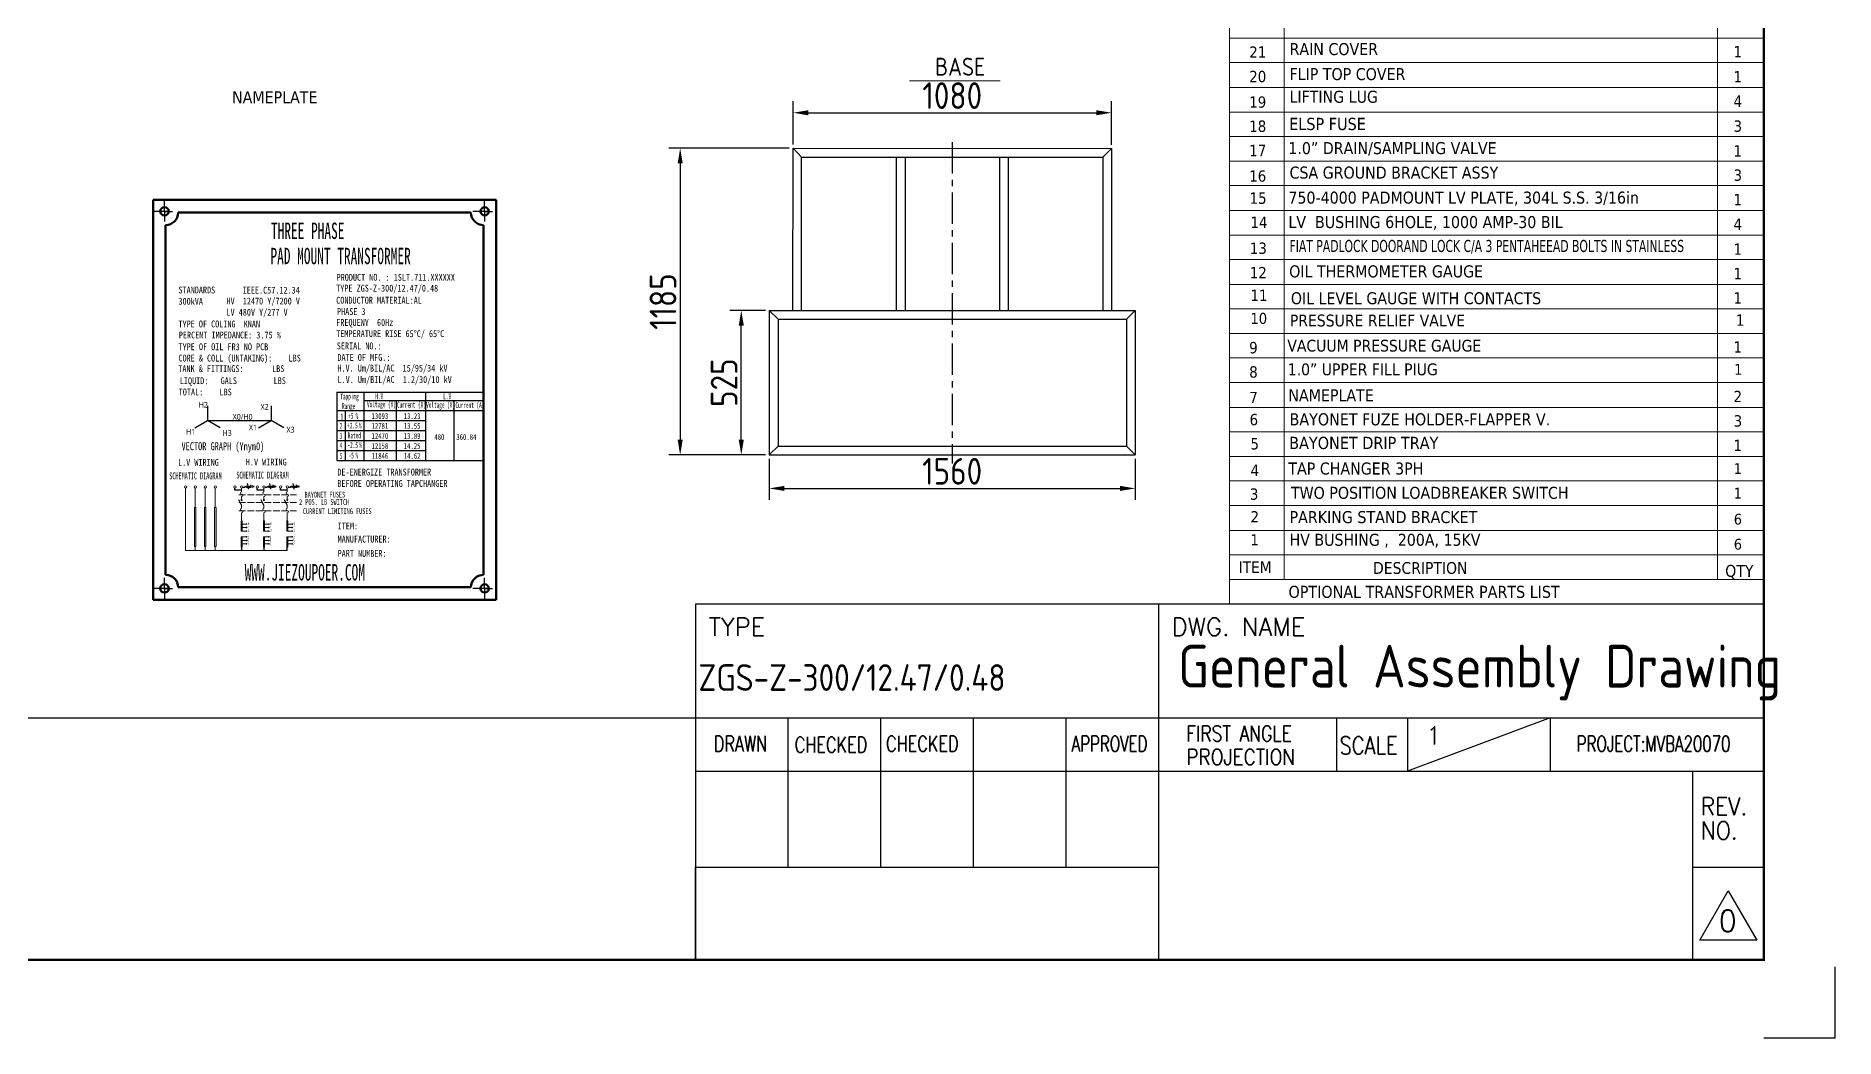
# Model space of a CAD drawing. Header units: millimetres. Extents: x 116956 to 138384, y -169944 to -162492.
# Drawn here: x 120085 to 124805, y -169944 to -167313 of the extents above; entities that cross this region are included whole.
import ezdxf
from ezdxf.enums import TextEntityAlignment as Align

# ---------------------------------------------------------------- set-up
doc = ezdxf.new("R2010")
doc.units = ezdxf.units.MM
doc.header["$LTSCALE"] = 13
for name, pattern in [('2 虚线', [5.75, 4.5, -1.25]), ('ACAD_ISO04W100', [30, 24, -3, 0, -3]), ('CENTER', [50.8, 31.75, -6.35, 6.35, -6.35]), ('CENTERX2', [101.6, 63.5, -12.7, 12.7, -12.7]), ('HIDDEN', [9.525, 6.35, -3.175])]:
    doc.linetypes.add(name, pattern=pattern)
doc.layers.get('0').update_dxf_attribs({"color": 1, "linetype": 'CENTER'})
for name, color, linetype in [('1', 4, 'Continuous'), ('2', 3, 'Continuous'), ('4', 2, 'HIDDEN'), ('HYJ1', 6, 'ACAD_ISO04W100'), ('HYJ3', 4, 'Continuous'), ('粗实线', 4, 'Continuous')]:
    doc.layers.add(name, color=color, linetype=linetype)
for name, color, linetype, lineweight in [('2-0.13', 3, 'Continuous', 13), ('标注、文本', 3, 'Continuous', 25), ('铁心', 3, 'Continuous', 0)]:
    doc.layers.add(name, color=color, linetype=linetype, lineweight=lineweight)
doc.layers.add('paper', color=254, linetype='Continuous', plot=False)
doc.styles.add('11', font='')
doc.styles.add('ROMANS', font='romans.shx', dxfattribs={"bigfont": 'whgtxt.shx'})
doc.styles.get("Standard").update_dxf_attribs({"font": 'gbenor.shx', "bigfont": 'gbcbig.shx'})
doc.styles.add('Tahoma$001', font='tahoma.ttf', dxfattribs={"height": 2.159784})
doc.styles.add('Tahoma_txtstyle_28.05_0_0', font='tahoma.ttf')
doc.styles.add('Tahoma_txtstyle_28.49_0_0', font='tahoma.ttf')
doc.styles.add('Tahoma_txtstyle_28.73_0_0', font='tahoma.ttf')
doc.styles.add('Tahoma_txtstyle_28.76_0_0', font='tahoma.ttf')
doc.styles.add('Tahoma_txtstyle_28.82_0_0', font='tahoma.ttf')
doc.styles.add('Tahoma_txtstyle_28.87_0_0', font='tahoma.ttf')
doc.styles.add('Tahoma_txtstyle_28.88_0_0', font='tahoma.ttf')
doc.styles.add('Tahoma_txtstyle_30.00_0_0', font='tahoma.ttf')
doc.styles.add('Tahoma_txtstyle_30.40_0_0', font='tahoma.ttf')
doc.styles.add('Tahoma_txtstyle_30.54_0_0', font='tahoma.ttf')
doc.styles.add('宋体', font='', dxfattribs={"width": 0.6})
doc.styles.get('11').set_extended_font_data('FangSong_GB2312')
doc.styles.get('宋体').set_extended_font_data('Microsoft YaHei')
doc.dimstyles.new('1-15', dxfattribs={"dimscale": 20, "dimtxt": 3.5, "dimasz": 2, "dimexe": 1.5, "dimexo": 0.5, "dimgap": 0.5, "dimtad": 1, "dimtoh": 1, "dimdec": 1, "dimdsep": 46, "dimtxsty": 'Standard', "dimcen": 2.5, "dimclrd": 3, "dimclre": 3, "dimclrt": 3, "dimadec": 0, "dimazin": 2, "dimtfac": 1, "dimtdec": 1, "dimtmove": 0, "dimatfit": 2, "dimfxl": 1, "dimarcsym": 0})

# ---------------------------------------------------------------- blocks, each defined once
blk = doc.blocks.new('*D1148')
at = {"layer": 'Defpoints', "color": 0, "transparency": 16777216}
for p in [(122906.5, -167514.2), (122070.9, -167607.2), (122906.5, -167608.3)]:
    blk.add_point(p, dxfattribs=at)
at = {"layer": '标注、文本', "color": 3, "lineweight": -2, "transparency": 16777216}
for p, q in [((122070.9, -167597.2), (122070.9, -167484.2)), ((122906.5, -167598.3), (122906.5, -167484.2)), ((122110.9, -167514.2), (122866.5, -167514.2))]:
    blk.add_line(p, q, dxfattribs=at)
at = {"layer": '标注、文本', "color": 3, "transparency": 16777216}
for points in [[(122110.9, -167507.6), (122110.9, -167520.9), (122070.9, -167514.2)], [(122866.5, -167507.6), (122866.5, -167520.9), (122906.5, -167514.2)]]:
    blk.add_solid(points, dxfattribs=at)
at = {"layer": '标注、文本', "color": 3, "transparency": 16777216, "insert": (122488.7, -167469.2), "char_height": 70, "attachment_point": 5}
blk.add_mtext('1080', dxfattribs=at)
blk = doc.blocks.new('*D1149')
at = {"layer": 'Defpoints', "color": 0, "transparency": 16777216}
for p in [(122070.9, -167607.2), (121774.7, -168412.6), (122008.4, -168412.6)]:
    blk.add_point(p, dxfattribs=at)
at = {"layer": '标注、文本', "color": 3, "lineweight": -2, "transparency": 16777216}
for p, q in [((122060.9, -167607.2), (121744.7, -167607.2)), ((121774.7, -167647.2), (121774.7, -168372.6)), ((121998.4, -168412.6), (121744.7, -168412.6))]:
    blk.add_line(p, q, dxfattribs=at)
at = {"layer": '标注、文本', "color": 3, "transparency": 16777216}
for points in [[(121768.1, -167647.2), (121781.4, -167647.2), (121774.7, -167607.2)], [(121768.1, -168372.6), (121781.4, -168372.6), (121774.7, -168412.6)]]:
    blk.add_solid(points, dxfattribs=at)
at = {"layer": '标注、文本', "color": 3, "transparency": 16777216, "insert": (121729.7, -168009.9), "char_height": 70, "attachment_point": 5, "rotation": 90}
blk.add_mtext('1185', dxfattribs=at)
blk = doc.blocks.new('*D1150')
at = {"layer": 'Defpoints', "color": 0, "transparency": 16777216}
for p in [(121935, -168033.4), (122008.4, -168033.4), (122008.4, -168412.6)]:
    blk.add_point(p, dxfattribs=at)
at = {"layer": '标注、文本', "color": 3, "lineweight": -2, "transparency": 16777216}
for p, q in [((121998.4, -168033.4), (121905, -168033.4)), ((121935, -168372.6), (121935, -168073.4)), ((121998.4, -168412.6), (121905, -168412.6))]:
    blk.add_line(p, q, dxfattribs=at)
at = {"layer": '标注、文本', "color": 3, "transparency": 16777216}
for points in [[(121928.4, -168073.4), (121941.7, -168073.4), (121935, -168033.4)], [(121928.4, -168372.6), (121941.7, -168372.6), (121935, -168412.6)]]:
    blk.add_solid(points, dxfattribs=at)
at = {"layer": '标注、文本', "color": 3, "transparency": 16777216, "insert": (121890, -168223), "char_height": 70, "attachment_point": 5, "rotation": 90}
blk.add_mtext('525 ', dxfattribs=at)
blk = doc.blocks.new('*D1151')
at = {"layer": 'Defpoints', "color": 0, "transparency": 16777216}
for p in [(122008.4, -168412.6), (122968.4, -168412.6), (122968.4, -168500.6)]:
    blk.add_point(p, dxfattribs=at)
at = {"layer": '标注、文本', "color": 3, "lineweight": -2, "transparency": 16777216}
for p, q in [((122008.4, -168422.6), (122008.4, -168530.6)), ((122968.4, -168422.6), (122968.4, -168530.6)), ((122048.4, -168500.6), (122928.4, -168500.6))]:
    blk.add_line(p, q, dxfattribs=at)
at = {"layer": '标注、文本', "color": 3, "transparency": 16777216}
for points in [[(122048.4, -168493.9), (122048.4, -168507.3), (122008.4, -168500.6)], [(122928.4, -168493.9), (122928.4, -168507.3), (122968.4, -168500.6)]]:
    blk.add_solid(points, dxfattribs=at)
at = {"layer": '标注、文本', "color": 3, "transparency": 16777216, "insert": (122488.4, -168455.6), "char_height": 70, "attachment_point": 5}
blk.add_mtext('1560', dxfattribs=at)

msp = doc.modelspace()

# ---------------------------------------------------------------- hatches: boundary and pattern name
at = {"layer": '铁心'}
h = msp.add_hatch(color=256, dxfattribs=at)
h.dxf.hatch_style = 1
h.paths.add_polyline_path([(120500.695, -168550.818), (120504.437, -168550.818), (120504.437, -168652.73), (120500.695, -168652.73)])
h = msp.add_hatch(color=256, dxfattribs=at)
h.dxf.hatch_style = 1
h.paths.add_polyline_path([(120526.867, -168550.818), (120530.609, -168550.818), (120530.609, -168652.73), (120526.867, -168652.73)])
h = msp.add_hatch(color=256, dxfattribs=at)
h.dxf.hatch_style = 1
h.paths.add_polyline_path([(120553.215, -168550.818), (120556.957, -168550.818), (120556.957, -168652.73), (120553.215, -168652.73)])
h = msp.add_hatch(color=256, dxfattribs=at)
h.dxf.hatch_style = 1
h.paths.add_polyline_path([(120625.526, -168585.962), (120622.677, -168585.962), (120625.526, -168612.742)])
h.paths.add_polyline_path([(120622.677, -168585.962), (120625.526, -168612.742), (120622.677, -168612.742)])
h = msp.add_hatch(color=256, dxfattribs=at)
h.dxf.hatch_style = 1
h.paths.add_polyline_path([(120624.814, -168585.962), (120623.39, -168585.962), (120624.814, -168612.742)])
h.paths.add_polyline_path([(120623.39, -168585.962), (120624.814, -168612.742), (120623.39, -168612.742)])
h = msp.add_hatch(color=256, dxfattribs=at)
h.dxf.hatch_style = 1
h.paths.add_polyline_path([(120684.072, -168585.962), (120681.223, -168585.962), (120684.072, -168612.742)])
h.paths.add_polyline_path([(120681.223, -168585.962), (120684.072, -168612.742), (120681.223, -168612.742)])
h = msp.add_hatch(color=256, dxfattribs=at)
h.dxf.hatch_style = 1
h.paths.add_polyline_path([(120683.36, -168585.962), (120681.935, -168585.962), (120683.36, -168612.742)])
h.paths.add_polyline_path([(120681.935, -168585.962), (120683.36, -168612.742), (120681.935, -168612.742)])
h = msp.add_hatch(color=256, dxfattribs=at)
h.dxf.hatch_style = 1
h.paths.add_polyline_path([(120745.278, -168585.962), (120742.429, -168585.962), (120745.278, -168612.742)])
h.paths.add_polyline_path([(120742.429, -168585.962), (120745.278, -168612.742), (120742.429, -168612.742)])
h = msp.add_hatch(color=256, dxfattribs=at)
h.dxf.hatch_style = 1
h.paths.add_polyline_path([(120744.566, -168585.962), (120743.141, -168585.962), (120744.566, -168612.742)])
h.paths.add_polyline_path([(120743.141, -168585.962), (120744.566, -168612.742), (120743.141, -168612.742)])
h = msp.add_hatch(color=256, dxfattribs=at)
h.dxf.hatch_style = 1
h.paths.add_polyline_path([(120625.526, -168627.699), (120622.677, -168627.699), (120625.526, -168654.48)])
h.paths.add_polyline_path([(120622.677, -168627.699), (120625.526, -168654.48), (120622.677, -168654.48)])
h = msp.add_hatch(color=256, dxfattribs=at)
h.dxf.hatch_style = 1
h.paths.add_polyline_path([(120624.814, -168627.699), (120623.39, -168627.699), (120624.814, -168654.48)])
h.paths.add_polyline_path([(120623.39, -168627.699), (120624.814, -168654.48), (120623.39, -168654.48)])
h = msp.add_hatch(color=256, dxfattribs=at)
h.dxf.hatch_style = 1
h.paths.add_polyline_path([(120684.072, -168627.699), (120681.223, -168627.699), (120684.072, -168654.48)])
h.paths.add_polyline_path([(120681.223, -168627.699), (120684.072, -168654.48), (120681.223, -168654.48)])
h = msp.add_hatch(color=256, dxfattribs=at)
h.dxf.hatch_style = 1
h.paths.add_polyline_path([(120683.36, -168627.699), (120681.935, -168627.699), (120683.36, -168654.48)])
h.paths.add_polyline_path([(120681.935, -168627.699), (120683.36, -168654.48), (120681.935, -168654.48)])
h = msp.add_hatch(color=256, dxfattribs=at)
h.dxf.hatch_style = 1
h.paths.add_polyline_path([(120745.278, -168627.699), (120742.429, -168627.699), (120745.278, -168654.48)])
h.paths.add_polyline_path([(120742.429, -168627.699), (120745.278, -168654.48), (120742.429, -168654.48)])
h = msp.add_hatch(color=256, dxfattribs=at)
h.dxf.hatch_style = 1
h.paths.add_polyline_path([(120744.566, -168627.699), (120743.141, -168627.699), (120744.566, -168654.48)])
h.paths.add_polyline_path([(120743.141, -168627.699), (120744.566, -168654.48), (120743.141, -168654.48)])

# ---------------------------------------------------------------- linework, layer by layer
at = {"layer": '1', "color": 1, "linetype": 'CENTERX2', "lineweight": -3, "ltscale": 0.1}
msp.add_line((122488.39, -167591.518), (122488.39, -168435.218), dxfattribs=at)
at = {"layer": '1', "const_width": 6.541}
msp.add_lwpolyline([(117441.702, -169738.188), (124617.702, -169738.188), (124617.702, -164580.438), (117441.702, -164580.438), (117441.702, -169738.188)], dxfattribs=at)
at = {"layer": '2'}
for p, q in [((121814.577, -168803.813), (124617.702, -168803.813)), ((121814.577, -168803.813), (121814.577, -169738.188)), ((123029.264, -168803.813), (123029.264, -169738.188)), ((117441.702, -169102.813), (124617.702, -169102.813)), ((122057.514, -169102.813), (122057.514, -169494.647)), ((122300.452, -169102.813), (122300.452, -169494.647)), ((122543.389, -169102.813), (122543.389, -169494.647)), ((122786.327, -169102.813), (122786.327, -169494.647)), ((123496.452, -169102.813), (123496.452, -169242.969)), ((124057.077, -169102.813), (123683.327, -169242.969)), ((123683.327, -169102.813), (123683.327, -169242.969)), ((124057.077, -169102.813), (124057.077, -169242.969)), ((121814.577, -169242.969), (123029.264, -169242.969)), ((123029.264, -169242.969), (124617.702, -169242.969)), ((124430.827, -169242.969), (124430.827, -169738.188)), ((121814.577, -169494.647), (123029.264, -169494.647)), ((121814.577, -169737.585), (121814.577, -169494.647)), ((124430.827, -169494.647), (124617.702, -169494.647)), ((124449.514, -169686.773), (124524.264, -169557.303)), ((124524.264, -169557.303), (124599.014, -169686.773)), ((124599.014, -169686.773), (124449.514, -169686.773))]:
    msp.add_line(p, q, dxfattribs=at)
for points in [[(120534.493, -168284.051, 0, 2.312, 0), (120534.493, -168288.674, 2.312, 2.312, 0)], [(120701.929, -168284.051, 0, 2.312, 0), (120701.929, -168288.674, 2.312, 2.312, 0)], [(120501.128, -168341.841, 0, 2.312, 0), (120505.132, -168339.529, 2.312, 2.312, 0)], [(120567.857, -168341.841, 0, 2.312, 0), (120563.854, -168339.529, 2.312, 2.312, 0)], [(120668.564, -168341.841, 0, 2.312, 0), (120672.568, -168339.529, 2.312, 2.312, 0)], [(120735.294, -168341.841, 0, 2.312, 0), (120731.29, -168339.529, 2.312, 2.312, 0)]]:
    msp.add_lwpolyline(points, format="xyseb", dxfattribs=at)
for points in [[(120534.493, -168284.051), (120534.493, -168322.578)], [(120701.929, -168284.051), (120701.929, -168322.578)], [(120501.128, -168341.841), (120534.493, -168322.578)], [(120567.857, -168341.841), (120534.493, -168322.578)], [(120668.564, -168341.841), (120701.929, -168322.578)], [(120735.294, -168341.841), (120701.929, -168322.578)]]:
    msp.add_lwpolyline(points, dxfattribs=at)
at = {"layer": '2-0.13'}
for p, q in [((121116.656, -168269.3), (121192.374, -168269.3)), ((120477, -168499.847), (120477, -168663.739))]:
    msp.add_line(p, q, dxfattribs=at)
for centre, radius in [((120477, -168496.854), 2.993), ((120502.566, -168496.854), 2.993), ((120528.738, -168496.854), 2.993), ((120555.086, -168496.854), 2.993), ((120606.71, -168496.854), 2.993), ((120624.102, -168496.854), 2.993), ((120665.256, -168496.854), 2.993), ((120682.647, -168496.854), 2.993), ((120726.462, -168496.854), 2.993), ((120743.853, -168496.854), 2.993), ((120624.102, -168531.209), 1.496), ((120682.647, -168531.209), 1.496), ((120743.853, -168531.209), 1.496)]:
    msp.add_circle(centre, radius, dxfattribs=at)
for centre, start, end in [((120624.102, -168512.957), 90, 270), ((120624.102, -168518.942), 270, 90), ((120682.647, -168512.957), 90, 270), ((120682.647, -168518.942), 270, 90), ((120743.853, -168512.957), 90, 270), ((120743.853, -168518.942), 270, 90), ((120624.102, -168555.783), 90, 270), ((120624.102, -168561.769), 270, 90), ((120682.647, -168555.783), 90, 270), ((120682.647, -168561.769), 270, 90), ((120743.853, -168555.783), 90, 270), ((120743.853, -168561.769), 270, 90)]:
    msp.add_arc(centre, 2.993, start, end, dxfattribs=at)
at = {"layer": 'HYJ1', "color": 1, "linetype": 'CENTERX2'}
for p, q in [((120421.781, -167773.115), (120421.781, -167745.271)), ((121261.781, -167773.115), (121261.781, -167745.271)), ((120421.781, -167773.115), (120390.327, -167773.115)), ((120432.757, -167773.115), (120421.781, -167773.115)), ((120421.781, -167773.115), (120442.747, -167773.115)), ((120421.781, -167773.115), (120421.781, -167799.51)), ((120421.781, -167773.115), (120421.781, -167784.091)), ((121261.781, -167773.115), (121230.327, -167773.115)), ((121272.757, -167773.115), (121261.781, -167773.115)), ((121261.781, -167773.115), (121282.747, -167773.115)), ((121261.781, -167773.115), (121261.781, -167799.51)), ((121261.781, -167773.115), (121261.781, -167784.091)), ((120421.781, -168763.115), (120421.781, -168735.271)), ((121261.781, -168763.115), (121261.781, -168735.271)), ((120421.781, -168763.115), (120390.327, -168763.115)), ((120432.757, -168763.115), (120421.781, -168763.115)), ((120421.781, -168763.115), (120442.747, -168763.115)), ((120421.781, -168763.115), (120421.781, -168789.51)), ((120421.781, -168763.115), (120421.781, -168774.091)), ((121261.781, -168763.115), (121230.327, -168763.115)), ((121272.757, -168763.115), (121261.781, -168763.115)), ((121261.781, -168763.115), (121282.747, -168763.115)), ((121261.781, -168763.115), (121261.781, -168789.51)), ((121261.781, -168763.115), (121261.781, -168774.091))]:
    msp.add_line(p, q, dxfattribs=at)
at = {"layer": 'HYJ3', "linetype": 'ByBlock', "lineweight": 50}
for p, q in [((121291.779, -167743.129), (120391.795, -167743.129)), ((120391.795, -167743.129), (120391.795, -168793.146)), ((121291.779, -168793.146), (121291.779, -167743.129)), ((121225.927, -167776.055), (120457.647, -167776.055)), ((120424.721, -167808.981), (120424.721, -168727.293)), ((121258.853, -168727.293), (121258.853, -167808.981)), ((120457.647, -168760.219), (121225.927, -168760.219)), ((121291.779, -168793.146), (120391.795, -168793.146))]:
    msp.add_line(p, q, dxfattribs=at)
for centre in [(120421.781, -167773.115), (121261.781, -167773.115), (120421.781, -168763.115), (121261.781, -168763.115)]:
    msp.add_circle(centre, 10.975, dxfattribs=at)
for centre, start, end in [((120424.721, -167776.055), 270, 0), ((121258.853, -167776.055), 180, 270), ((120424.721, -168760.219), 0, 90), ((121258.853, -168760.219), 90, 180)]:
    msp.add_arc(centre, 32.926, start, end, dxfattribs=at)
at = {"layer": 'paper'}
for q in [(124804.577, -169756.876), (124617.702, -169943.751)]:
    msp.add_line((124804.577, -169943.751), q, dxfattribs=at)
at = {"layer": '标注、文本', "color": 4, "lineweight": 30}
for p, q in [((122070.31, -168033.42), (122070.899, -167607.157)), ((122070.899, -167607.157), (122906.464, -167608.313)), ((122070.899, -167607.157), (122093.345, -167631.186)), ((122093.345, -168032.968), (122093.345, -167631.186)), ((122093.345, -167631.186), (122883.424, -167631.186)), ((122341.611, -167631.186), (122341.611, -168033.089)), ((122364.651, -167631.186), (122364.651, -168033.089)), ((122612.128, -167631.186), (122612.128, -168033.089)), ((122635.168, -167631.186), (122635.168, -168033.089)), ((122883.424, -167631.186), (122906.464, -167608.313)), ((122883.424, -167631.186), (122883.424, -168033.089)), ((122906.464, -167608.313), (122906.464, -168033.089)), ((122008.385, -168033.42), (122968.385, -168033.42)), ((122031.425, -168056.431), (122008.385, -168033.42)), ((122031.425, -168056.46), (122031.425, -168389.58)), ((122031.425, -168056.46), (122945.345, -168056.46)), ((122945.345, -168056.46), (122968.385, -168033.42)), ((122008.394, -168412.62), (122031.425, -168389.58)), ((122945.345, -168389.58), (122968.385, -168412.62))]:
    msp.add_line(p, q, dxfattribs=at)
at = {"layer": '标注、文本', "color": 0}
for p, q in [((120874.337, -168248.217), (120874.337, -168427.571)), ((120874.337, -168248.217), (120874.337, -168427.571)), ((120874.337, -168248.217), (121258.853, -168248.217)), ((120945.074, -168248.217), (120945.074, -168427.571)), ((121106.349, -168248.217), (121106.349, -168427.571)), ((121258.853, -168248.217), (121258.853, -168453.86)), ((120874.337, -168296.129), (121258.853, -168296.129)), ((120896.088, -168296.129), (120896.088, -168427.571)), ((120945.074, -168269.3), (121086.739, -168269.3)), ((121029.368, -168269.3), (121029.368, -168427.571)), ((121053.075, -168269.3), (121258.853, -168269.3)), ((121181.279, -168269.3), (121181.279, -168427.571)), ((120874.337, -168322.418), (121106.349, -168322.418)), ((120874.337, -168348.706), (121106.349, -168348.706)), ((120874.337, -168374.995), (121106.349, -168374.995)), ((120874.337, -168401.283), (121106.349, -168401.283)), ((120874.337, -168427.571), (121258.853, -168427.571))]:
    msp.add_line(p, q, dxfattribs=at)
at = {"layer": '标注、文本'}
for p, q in [((120534.493, -168322.578), (120701.929, -168322.578)), ((120606.621, -168504.906), (120606.621, -168499.846)), ((120627.094, -168496.867), (120632.531, -168496.89)), ((120632.531, -168496.89), (120634.739, -168493.417)), ((120634.739, -168493.417), (120636.752, -168498.347)), ((120636.752, -168498.347), (120638.522, -168493.505)), ((120638.522, -168493.505), (120640.667, -168498.767)), ((120642.658, -168502.599), (120639.526, -168487.796)), ((120640.667, -168498.767), (120641.928, -168493.129)), ((120642.658, -168502.599), (120641.332, -168499.114)), ((120641.928, -168493.129), (120644.449, -168498.458)), ((120642.658, -168502.599), (120642.484, -168498.86)), ((120644.449, -168498.458), (120645.6, -168495.384)), ((120645.6, -168495.384), (120647.679, -168495.384)), ((120647.679, -168491.589), (120647.679, -168499.18)), ((120651.376, -168492.61), (120651.376, -168498.158)), ((120654.896, -168493.487), (120654.896, -168497.282)), ((120665.166, -168504.906), (120665.166, -168499.846)), ((120685.64, -168496.867), (120691.077, -168496.89)), ((120691.077, -168496.89), (120693.285, -168493.417)), ((120693.285, -168493.417), (120695.298, -168498.347)), ((120695.298, -168498.347), (120697.067, -168493.505)), ((120697.067, -168493.505), (120699.213, -168498.767)), ((120701.204, -168502.599), (120698.071, -168487.796)), ((120699.213, -168498.767), (120700.474, -168493.129)), ((120701.204, -168502.599), (120699.878, -168499.114)), ((120700.474, -168493.129), (120702.995, -168498.458)), ((120701.204, -168502.599), (120701.03, -168498.86)), ((120702.995, -168498.458), (120704.145, -168495.384)), ((120704.145, -168495.384), (120706.225, -168495.384)), ((120706.225, -168491.589), (120706.225, -168499.18)), ((120709.922, -168492.61), (120709.922, -168498.158)), ((120713.441, -168493.487), (120713.441, -168497.282)), ((120726.372, -168504.906), (120726.372, -168499.846)), ((120746.846, -168496.867), (120752.283, -168496.89)), ((120752.283, -168496.89), (120754.491, -168493.417)), ((120754.491, -168493.417), (120756.504, -168498.347)), ((120756.504, -168498.347), (120758.273, -168493.505)), ((120758.273, -168493.505), (120760.419, -168498.767)), ((120762.41, -168502.599), (120759.277, -168487.796)), ((120760.419, -168498.767), (120761.679, -168493.129)), ((120762.41, -168502.599), (120761.084, -168499.114)), ((120761.679, -168493.129), (120764.201, -168498.458)), ((120762.41, -168502.599), (120762.236, -168498.86)), ((120764.201, -168498.458), (120765.351, -168495.384)), ((120765.351, -168495.384), (120767.43, -168495.384)), ((120767.43, -168491.589), (120767.43, -168499.18)), ((120771.128, -168492.61), (120771.128, -168498.158)), ((120774.647, -168493.487), (120774.647, -168497.282)), ((120624.102, -168504.906), (120606.621, -168504.906)), ((120624.102, -168544.244), (120616.568, -168530.587)), ((120682.647, -168504.906), (120665.166, -168504.906)), ((120682.647, -168544.244), (120675.114, -168530.587)), ((120743.853, -168504.906), (120726.372, -168504.906)), ((120743.853, -168544.244), (120736.319, -168530.587)), ((120624.102, -168654.48), (120624.102, -168663.739)), ((120682.647, -168654.585), (120682.647, -168663.739)), ((120743.853, -168663.739), (120743.853, -168654.48))]:
    msp.add_line(p, q, dxfattribs=at)
at = {"layer": '标注、文本', "color": 2, "linetype": '2 虚线', "lineweight": 9, "ltscale": 0.3}
for p, q in [((120616.972, -168517.483), (120767.73, -168517.483)), ((120616.972, -168537.25), (120767.73, -168537.25)), ((120616.972, -168559.721), (120767.73, -168559.721))]:
    msp.add_line(p, q, dxfattribs=at)
at = {"layer": '粗实线', "lineweight": 30}
for p, q in [((122008.385, -168033.42), (122008.385, -168412.62)), ((122945.345, -168056.46), (122945.345, -168389.58)), ((122968.385, -168033.42), (122968.385, -168412.62)), ((122031.425, -168389.58), (122945.345, -168389.58)), ((122008.394, -168412.62), (122968.385, -168412.62))]:
    msp.add_line(p, q, dxfattribs=at)
at = {"layer": '铁心'}
for p, q in [((122613.868, -167430.592), (122376.369, -167430.592)), ((120502.566, -168499.847), (120502.566, -168550.818)), ((120528.738, -168499.847), (120528.738, -168550.818)), ((120555.086, -168499.847), (120555.086, -168550.818)), ((120502.566, -168663.739), (120502.566, -168652.73)), ((120528.738, -168663.739), (120528.738, -168652.73)), ((120555.086, -168663.739), (120555.086, -168652.73))]:
    msp.add_line(p, q, dxfattribs=at)
for points in [[(123216.139, -167058.219), (123216.139, -168803.813)], [(123359.624, -167058.219), (123359.624, -168739.419)], [(124495.86, -167058.219), (124495.86, -168739.419)], [(124617.702, -167318.468), (123216.139, -167318.468), (123216.139, -167318.468)], [(124617.702, -167382.595), (123216.139, -167382.595), (123216.139, -167382.595)], [(124617.702, -167448.325), (123216.139, -167448.325), (123216.139, -167448.325)], [(124617.702, -167512.453), (123216.139, -167512.453), (123216.139, -167512.453)], [(124617.702, -167576.847), (123216.139, -167576.847), (123216.139, -167576.847)], [(124617.702, -167641.241), (123216.139, -167641.241), (123216.139, -167641.241)], [(124617.702, -167705.368), (123216.139, -167705.368), (123216.139, -167705.368)], [(124617.702, -167771.099), (123216.139, -167771.099), (123216.139, -167771.099)], [(124617.702, -167835.493), (123216.139, -167835.493), (123216.139, -167835.493)], [(124617.702, -167899.62), (123216.139, -167899.62), (123216.139, -167899.62)], [(124617.702, -167965.083), (123216.139, -167965.083)], [(124617.702, -168029.478), (123216.139, -168029.478)], [(124617.702, -168093.872), (123216.139, -168093.872)], [(124617.702, -168157.999), (123216.139, -168157.999)], [(124617.702, -168222.394), (123216.139, -168222.394), (123216.139, -168222.394)], [(124617.702, -168288.124), (123216.139, -168288.124), (123216.139, -168288.124)], [(124617.702, -168352.251), (123216.139, -168352.251), (123216.139, -168352.251)], [(124617.702, -168416.645), (123216.139, -168416.645), (123216.139, -168416.645)], [(120624.102, -168509.964), (120624.102, -168499.847)], [(120682.647, -168509.964), (120682.647, -168499.847)], [(120743.853, -168509.964), (120743.853, -168499.847)], [(124617.702, -168481.04), (123216.139, -168481.04), (123216.139, -168481.04)], [(120624.102, -168529.713), (120624.102, -168521.935)], [(120624.102, -168552.791), (120624.102, -168544.244)], [(120682.647, -168529.713), (120682.647, -168521.935)], [(120682.647, -168552.791), (120682.647, -168544.244)], [(120743.853, -168529.713), (120743.853, -168521.935)], [(120743.853, -168552.791), (120743.853, -168544.244)], [(124617.702, -168545.167), (123216.139, -168545.167), (123216.139, -168545.167)], [(120625.526, -168585.962), (120622.677, -168585.962), (120625.526, -168612.742), (120625.526, -168585.962)], [(120624.814, -168585.962), (120623.39, -168585.962), (120624.814, -168612.742), (120624.814, -168585.962)], [(120624.102, -168585.962), (120624.102, -168564.761)], [(120624.102, -168585.962), (120624.102, -168612.742)], [(120624.102, -168594.082), (120636.352, -168594.082)], [(120684.072, -168585.962), (120681.223, -168585.962), (120684.072, -168612.742), (120684.072, -168585.962)], [(120683.36, -168585.962), (120681.935, -168585.962), (120683.36, -168612.742), (120683.36, -168585.962)], [(120682.647, -168585.962), (120682.647, -168564.761)], [(120682.647, -168585.962), (120682.647, -168612.742)], [(120682.647, -168594.082), (120694.898, -168594.082)], [(120745.278, -168585.962), (120742.429, -168585.962), (120745.278, -168612.742), (120745.278, -168585.962)], [(120744.566, -168585.962), (120743.141, -168585.962), (120744.566, -168612.742), (120744.566, -168585.962)], [(120743.853, -168585.962), (120743.853, -168564.761)], [(120743.853, -168585.962), (120743.853, -168612.742)], [(120743.853, -168594.082), (120756.246, -168594.082)], [(120625.526, -168627.699), (120622.677, -168627.699), (120625.526, -168654.48), (120625.526, -168627.699)], [(120624.814, -168627.699), (120623.39, -168627.699), (120624.814, -168654.48), (120624.814, -168627.699)], [(120624.102, -168603.341), (120636.352, -168603.341)], [(120624.102, -168612.742), (120636.352, -168612.742)], [(120624.102, -168654.48), (120624.102, -168627.699)], [(120624.102, -168627.699), (120636.352, -168627.699)], [(120624.102, -168637.101), (120636.352, -168637.101)], [(120684.072, -168627.699), (120681.223, -168627.699), (120684.072, -168654.48), (120684.072, -168627.699)], [(120683.36, -168627.699), (120681.935, -168627.699), (120683.36, -168654.48), (120683.36, -168627.699)], [(120682.647, -168603.341), (120694.898, -168603.341)], [(120682.647, -168612.742), (120694.898, -168612.742)], [(120682.647, -168654.48), (120682.647, -168627.699)], [(120682.647, -168627.699), (120694.898, -168627.699)], [(120682.647, -168637.101), (120694.898, -168637.101)], [(120745.278, -168627.699), (120742.429, -168627.699), (120745.278, -168654.48), (120745.278, -168627.699)], [(120744.566, -168627.699), (120743.141, -168627.699), (120744.566, -168654.48), (120744.566, -168627.699)], [(120743.853, -168603.341), (120756.246, -168603.341)], [(120743.853, -168612.742), (120756.246, -168612.742)], [(120743.853, -168654.48), (120743.853, -168627.699)], [(120743.853, -168627.699), (120756.246, -168627.699)], [(120743.853, -168637.101), (120756.246, -168637.101)], [(124617.702, -168610.897), (123216.139, -168610.897), (123216.139, -168610.897)], [(120743.853, -168663.739), (120743.853, -168663.739), (120477, -168663.739)], [(120624.102, -168646.36), (120636.352, -168646.36)], [(120682.647, -168646.36), (120694.898, -168646.36)], [(120743.853, -168646.36), (120756.246, -168646.36)], [(124617.702, -168675.292), (123216.139, -168675.292), (123216.139, -168675.292)], [(123359.624, -168675.024), (123359.624, -168739.419), (123359.624, -168739.419)], [(124495.86, -168675.024), (124495.86, -168739.419), (124495.86, -168739.419)], [(124617.702, -168739.419), (123216.139, -168739.419), (123216.139, -168739.419)]]:
    msp.add_lwpolyline(points, dxfattribs=at)
for points in [[(120504.437, -168652.73), (120500.695, -168652.73), (120500.695, -168550.818), (120504.437, -168550.818)], [(120530.609, -168652.73), (120526.867, -168652.73), (120526.867, -168550.818), (120530.609, -168550.818)], [(120556.957, -168652.73), (120553.215, -168652.73), (120553.215, -168550.818), (120556.957, -168550.818)], [(120622.677, -168585.962), (120625.526, -168612.742), (120622.677, -168612.742), (120622.677, -168585.962)], [(120623.39, -168585.962), (120624.814, -168612.742), (120623.39, -168612.742), (120623.39, -168585.962)], [(120681.223, -168585.962), (120684.072, -168612.742), (120681.223, -168612.742), (120681.223, -168585.962)], [(120681.935, -168585.962), (120683.36, -168612.742), (120681.935, -168612.742), (120681.935, -168585.962)], [(120742.429, -168585.962), (120745.278, -168612.742), (120742.429, -168612.742), (120742.429, -168585.962)], [(120743.141, -168585.962), (120744.566, -168612.742), (120743.141, -168612.742), (120743.141, -168585.962)], [(120622.677, -168627.699), (120625.526, -168654.48), (120622.677, -168654.48), (120622.677, -168627.699)], [(120623.39, -168627.699), (120624.814, -168654.48), (120623.39, -168654.48), (120623.39, -168627.699)], [(120681.223, -168627.699), (120684.072, -168654.48), (120681.223, -168654.48), (120681.223, -168627.699)], [(120681.935, -168627.699), (120683.36, -168654.48), (120681.935, -168654.48), (120681.935, -168627.699)], [(120742.429, -168627.699), (120745.278, -168654.48), (120742.429, -168654.48), (120742.429, -168627.699)], [(120743.141, -168627.699), (120744.566, -168654.48), (120743.141, -168654.48), (120743.141, -168627.699)]]:
    msp.add_lwpolyline(points, close=True, dxfattribs=at)
for centre in [(120637.278, -168594.153), (120695.681, -168594.153), (120757.03, -168594.153), (120637.278, -168603.127), (120637.278, -168612.529), (120637.278, -168627.771), (120637.278, -168637.172), (120695.681, -168603.127), (120695.681, -168612.529), (120695.681, -168627.771), (120695.681, -168637.172), (120757.03, -168603.127), (120757.03, -168612.529), (120757.03, -168627.771), (120757.03, -168637.172), (120637.278, -168646.147), (120695.681, -168646.147), (120757.03, -168646.147)]:
    msp.add_circle(centre, 0.926, dxfattribs=at)

# ---------------------------------------------------------------- texts
at = {"color": 4, "true_color": 0x00ffff}
msp.add_text('ZGS-Z-300/12.47/0.48', height=70, dxfattribs=at).set_placement((121822.562, -169032.159))
at = {"layer": '1', "color": 4}
msp.add_text('General Assembly Drawing', height=112.125, dxfattribs=at).set_placement((123081.017, -169023.328))
at = {"layer": '2'}
for s, height, style, width, p in [('H2', 15, '宋体', 0.76, (120511.463, -168288.669)), ('X0/H0', 15, '宋体', 0.76, (120600.603, -168320.073)), ('X2', 15, '宋体', 0.76, (120673.997, -168293.849)), ('H1', 15, '宋体', 0.76, (120478.568, -168359.225)), ('H3', 15, '宋体', 0.76, (120574.086, -168362.574)), ('X1', 15, '宋体', 0.76, (120643.259, -168347.756)), ('X3', 15, '宋体', 0.76, (120741.873, -168353.831)), ('DRAWN', 41.1125, 'ROMANS', 0.75, (121863.268, -169191.61)), ('CHECKED', 41.1125, 'ROMANS', 0.75, (122075.385, -169194.215)), ('CHECKED', 41.1125, 'ROMANS', 0.75, (122315.006, -169191.61)), ('APPROVED', 41.1125, 'ROMANS', 0.7, (122802.103, -169191.61)), ('FIRST ANGLE', 41.1125, 'ROMANS', 0.8, (123103.024, -169164.838)), ('SCALE', 46.7188, 'ROMANS', 0.8, (123504.711, -169198.715)), ('PROJECTION', 41.1125, 'ROMANS', 0.86, (123103.024, -169226.453)), ('REV.', 46.7188, 'ROMANS', 0.9, (124452.074, -169358.601)), ('NO.', 46.7188, 'ROMANS', 0.9, (124452.074, -169422.312))]:
    msp.add_text(s, height=height, dxfattribs=dict(at, style=style, width=width)).set_placement(p)
at = {"layer": '2', "style": 'ROMANS'}
for s, height, p in [('TYPE', 46.7188, (121849.551, -168887.364)), ('DWG. NAME', 46.7188, (123064.239, -168887.364)), ('1', 46.719, (123731.874, -169173.121))]:
    msp.add_text(s, height=height, dxfattribs=at).set_placement(p)
at = {"layer": '2', "color": 3, "true_color": 0x00ff00, "style": 'ROMANS', "width": 0.7}
msp.add_text('PROJECT:MVBA20070', height=41.1125, dxfattribs=at).set_placement((124127.028, -169191.61))
at = {"layer": '2', "color": 4, "style": 'ROMANS'}
msp.add_text('0', height=56.062, dxfattribs=at).set_placement((124499.162, -169664.347))
at = {"layer": '2-0.13', "style": '11'}
for s, height, width, p in [('STANDARDS', 18, 0.76, (120458.398, -167988.522)), ('IEEE.C57.12.34', 18, 0.76, (120626.999, -167989.068)), ('TYPE ZGS-Z-300/12.47/0.48', 18, 0.76, (120872.313, -167983.789)), ('PRODUCT NO. : 1SLT.711.XXXXXX', 18, 0.76, (120873.371, -167955.275)), ('300kVA', 18, 0.76, (120458.457, -168018.28)), ('HV  12470 Y/7200 V', 18, 0.76, (120584.387, -168017.632)), ('LV 480V Y/277 V', 18, 0.76, (120584.387, -168046.893)), ('CONDUCTOR MATERIAL:AL', 18, 0.76, (120872.313, -168015.529)), ('PHASE 3', 18, 0.76, (120874.435, -168045.119)), ('TYPE OF COLING  KNAN', 18, 0.76, (120458.398, -168077.736)), ('FREQUENY  60Hz', 18, 0.76, (120872.313, -168073.771)), ('TYPE OF OIL FR3 NO PCB', 18, 0.76, (120458.617, -168137.629)), ('PERCENT IMPEDANCE: 3.75 %%%', 18, 0.76, (120459.368, -168106.795)), ('TEMPERATURE RISE 65°C/ 65°C', 18, 0.76, (120872.313, -168103.225)), ('SERIAL NO.:', 18, 0.76, (120873.803, -168135.358)), ('CORE & COLL (UNTAKING):    LBS', 18, 0.76, (120458.416, -168167.383)), ('DATE OF MFG.:', 18, 0.76, (120875.381, -168165.606)), ('TANK & FITTINGS:       LBS', 18, 0.76, (120458.002, -168195.088)), ('LIQUID:   GALS         LBS', 18, 0.76, (120462.009, -168226.788)), ('H.V. Um/BIL/AC  15/95/34 kV', 18, 0.76, (120875.316, -168193.737)), ('L.V. Um/BIL/AC  1.2/30/10 kV', 18, 0.76, (120875.729, -168223.619)), ('TOTAL:    LBS', 18, 0.76, (120459.125, -168256.442)), ('Tapping ', 15.3349, 0.55, (120883.195, -168267.02)), ('H.V', 15.3349, 0.55, (120974.774, -168266.323)), ('L.V', 15.3349, 0.55, (121153.141, -168266.323)), ('1      ', 15.3349, 0.55, (120883.843, -168319.468)), ('Range', 15.3349, 0.55, (120887.47, -168292.049)), ('+5', 15.3349, 0.55, (120903.629, -168317.745)), ('%', 15.335, 0.55, (120923.258, -168317.745)), ('Voltage (V)', 15.33492, 0.55, (120953.17, -168287.455)), ('13093', 15.3349, 0.7, (120965, -168318.24)), ('Current (A)', 15.33492, 0.55, (121031.777, -168288.36)), ('13.23', 15.3349, 0.7, (121049.604, -168318.24)), ('Voltage (V)', 15.33492, 0.55, (121108.24, -168288.819)), ('Current (A)', 15.33492, 0.55, (121185.199, -168289.536)), ('3', 15.335, 0.55, (120881.23, -168370.665)), ('2   ', 15.3349, 0.55, (120881.328, -168344.001)), ('+2.5', 15.3349, 0.55, (120901.19, -168343.005)), ('Rated', 15.3349, 0.55, (120902.632, -168368.934)), ('%', 15.335, 0.55, (120931.75, -168343.005)), ('12781', 15.3349, 0.7, (120965, -168344.03)), ('12470', 15.3349, 0.7, (120965, -168370.442)), ('13.55', 15.3349, 0.7, (121049.604, -168344.03)), ('13.89', 15.3349, 0.7, (121049.604, -168370.442)), ('480', 15.3349, 0.7, (121129.849, -168373.261)), ('360.84', 15.3349, 0.7, (121187.467, -168373.261)), ('VECTOR GRAPH (Ynyn0)', 21, 0.76, (120466.511, -168400.336)), ('4', 15.335, 0.55, (120881.328, -168395.373)), ('5', 15.335, 0.55, (120881.9, -168423.202)), ('-2.5', 15.3349, 0.55, (120901.827, -168394.152)), ('-5', 15.3349, 0.55, (120904.903, -168421.6)), ('%', 15.335, 0.55, (120923.258, -168421.6)), ('%', 15.335, 0.55, (120932.67, -168394.152)), ('12158', 15.3349, 0.7, (120965, -168396.705)), ('11846', 15.3349, 0.7, (120965, -168422.785)), ('14.25', 15.3349, 0.7, (121049.604, -168396.705)), ('14.62', 15.3349, 0.7, (121049.604, -168422.785)), ('L.V WIRING ', 18, 0.76, (120457.286, -168441.092)), ('H.V WIRING ', 18, 0.76, (120635.252, -168440.308)), ('DE-ENERGIZE TRANSFORMER', 18, 0.76, (120875.357, -168466.704)), ('SCHEMATIC DIAGRAM ', 18, 0.55, (120434.291, -168476.745)), ('SCHEMATIC DIAGRAM ', 18, 0.55, (120610.142, -168474.592)), ('BEFORE OPERATING TAPCHANGER', 18, 0.76, (120875.357, -168496.585)), ('2 POS. LB SWITCH', 15, 0.67, (120774.89, -168543.799)), ('ITEM:', 18, 0.76, (120876.024, -168608.197)), ('MANUFACTURER:', 18, 0.76, (120876.024, -168642.666)), ('PART NUMBER:', 18, 0.76, (120876.024, -168680.134))]:
    msp.add_text(s, height=height, dxfattribs=dict(at, width=width)).set_placement(p)
at = {"layer": '2-0.13', "style": '11', "width": 0.67}
for s, p in [('BAYONET FUSES', (120895.884, -168524.431)), ('CURRENT LIMITING FUSES', (120965.204, -168567.9))]:
    msp.add_text(s, height=15, dxfattribs=at).set_placement(p, align=Align.RIGHT)
at = {"layer": '4', "color": 4, "style": '11', "width": 0.6}
for s, p in [('THREE PHASE ', (120701.08, -167845.522)), (' PAD MOUNT TRANSFORMER', (120682.279, -167911.776)), ('WWW.JIEZOUPOER.COM', (120632.163, -168742.394))]:
    msp.add_text(s, height=42.93778, dxfattribs=at).set_placement(p)
at = {"layer": '铁心'}
msp.add_text('BASE', height=47.2491, dxfattribs=at).set_placement((122443.534, -167416.972))
at = {"layer": '铁心', "color": 3, "true_color": 0x00ff00}
for s, height, style, p in [('21', 29.8816, 'Tahoma_txtstyle_28.87_0_0', (123267.575, -167369.879)), ('20', 29.8816, 'Tahoma_txtstyle_28.87_0_0', (123267.575, -167434.006)), ('LIFTING LUG', 31.5286, 'Tahoma$001', (123373.446, -167487.916)), ('19', 29.4865, 'Tahoma_txtstyle_28.49_0_0', (123268.014, -167500.813)), ('18', 29.8816, 'Tahoma_txtstyle_28.87_0_0', (123267.575, -167564.446)), ('17', 29.8816, 'Tahoma_txtstyle_28.87_0_0', (123267.575, -167628.258)), ('16', 29.4865, 'Tahoma_txtstyle_28.49_0_0', (123268.014, -167695.065)), ('CSA GROUND BRACKET ASSY', 31.5647, 'Tahoma$001', (123373.446, -167687.096)), ('15', 29.8337, 'Tahoma_txtstyle_28.82_0_0', (123268.603, -167753.284)), ('14', 29.7635, 'Tahoma_txtstyle_28.76_0_0', (123270.982, -167816.837)), ('13', 29.7327, 'Tahoma_txtstyle_28.73_0_0', (123269.3, -167884.807)), ('12', 29.7327, 'Tahoma_txtstyle_28.73_0_0', (123269.3, -167948.934)), ('11', 29.8337, 'Tahoma_txtstyle_28.82_0_0', (123270.982, -168008.522)), ('10', 29.0275, 'Tahoma_txtstyle_28.05_0_0', (123270.982, -168068.621)), ('9', 29.882, 'Tahoma_txtstyle_28.87_0_0', (123267.575, -168145.866)), ('8', 29.882, 'Tahoma_txtstyle_28.87_0_0', (123267.575, -168209.678)), ('1', 28.425, 'Tahoma$001', (124540.188, -168202.26)), ('7', 29.487, 'Tahoma_txtstyle_28.49_0_0', (123268.014, -168276.485)), ('6', 29.834, 'Tahoma_txtstyle_28.82_0_0', (123268.603, -168334.704)), ('5', 29.764, 'Tahoma_txtstyle_28.76_0_0', (123270.982, -168398.256)), ('4', 29.893, 'Tahoma_txtstyle_28.88_0_0', (123270.982, -168468.208)), ('3', 29.733, 'Tahoma_txtstyle_28.73_0_0', (123269.3, -168530.353)), ('2', 29.834, 'Tahoma_txtstyle_28.82_0_0', (123270.982, -168589.941)), ('1', 29.027, 'Tahoma_txtstyle_28.05_0_0', (123270.982, -168650.04))]:
    msp.add_text(s, height=height, dxfattribs=dict(at, style=style)).set_placement(p)
at = {"layer": '铁心'}
for s, height, style, p in [('RAIN COVER', 31.5647, 'Tahoma$001', (123373.446, -167362.719)), ('1', 29.834, 'Tahoma$001', (124538.285, -167368.835)), ('FLIP TOP COVER', 31.5647, 'Tahoma$001', (123373.446, -167428.45)), ('1', 29.834, 'Tahoma$001', (124538.285, -167434.566)), ('NAMEPLATE', 31.5734, 'Tahoma$001', (120599.018, -167489.154)), ('4', 29.834, 'Tahoma$001', (124538.285, -167498.693)), ('ELSP FUSE', 32.0385, 'Tahoma$001', (123372.553, -167559.552)), ('3', 29.834, 'Tahoma$001', (124538.285, -167564.156)), ('1.0” DRAIN/SAMPLING VALVE', 31.57344, 'Tahoma$001', (123370.29, -167622.917)), ('1', 29.834, 'Tahoma$001', (124538.16, -167629.342)), ('3', 29.834, 'Tahoma$001', (124538.285, -167692.945)), ('750-4000 PADMOUNT LV PLATE, 304L S.S. 3/16in', 31.57344, 'Tahoma$001', (123370.416, -167752.785)), ('1', 29.834, 'Tahoma$001', (124538.285, -167757.339)), ('LV  BUSHING 6HOLE, 1000 AMP-30 BIL', 31.57344, 'Tahoma$001', (123370.416, -167816.912)), ('4', 29.834, 'Tahoma$001', (124538.285, -167821.733)), ('1', 29.834, 'Tahoma$001', (124538.285, -167887.197)), ('OIL THERMOMETER GAUGE ', 31.60639, 'Tahoma_txtstyle_30.54_0_0', (123372.484, -167946.413)), ('1', 29.834, 'Tahoma$001', (124538.285, -167951.324)), ('OIL LEVEL GAUGE WITH CONTACTS ', 31.4681, 'Tahoma_txtstyle_30.40_0_0', (123376.97, -168016.914)), ('1', 29.834, 'Tahoma$001', (124538.285, -168015.451)), ('PRESSURE RELIEF VALVE ', 31.12566, 'Tahoma$001', (123374.137, -168075.191)), ('1', 29.834, 'Tahoma$001', (124544.718, -168073.62)), ('VACUUM PRESSURE GAUGE', 31.05, 'Tahoma_txtstyle_30.00_0_0', (123367.705, -168141.299)), ('1', 29.834, 'Tahoma$001', (124538.285, -168144.24)), ('1.0” UPPER FILL PIUG ', 31.12566, 'Tahoma$001', (123368.821, -168203.486)), ('NAMEPLATE', 31.5734, 'Tahoma$001', (123370.416, -168271.814)), ('2', 29.834, 'Tahoma$001', (124538.285, -168274.097)), ('BAYONET FUZE HOLDER-FLAPPER V.', 31.78814, 'Tahoma$001', (123373.464, -168334.96)), ('3', 29.834, 'Tahoma$001', (124538.662, -168338.232)), ('BAYONET DRIP TRAY', 32.03849, 'Tahoma$001', (123372.499, -168397.106)), ('1', 29.834, 'Tahoma$001', (124538.231, -168402.512)), ('TAP CHANGER 3PH', 31.57344, 'Tahoma$001', (123370.416, -168464.062)), ('1', 28.519, 'Tahoma$001', (124539.052, -168462.86)), ('TWO POSITION LOADBREAKER SWITCH', 31.57344, 'Tahoma$001', (123377.076, -168527.902)), ('1', 28.519, 'Tahoma$001', (124539.052, -168527.255)), ('PARKING STAND BRACKET', 31.63108, 'Tahoma$001', (123373.446, -168591.628)), ('6', 28.425, 'Tahoma$001', (124539.072, -168595.551)), ('HV BUSHING ,  200A, 15KV', 31.4681, 'Tahoma_txtstyle_30.40_0_0', (123373.622, -168651.214)), ('6', 28.425, 'Tahoma$001', (124539.072, -168661.281)), ('ITEM', 30.5228, 'Tahoma$001', (123239.92, -168722.852)), ('DESCRIPTION', 31.04142, 'Tahoma$001', (123592.456, -168724.99)), ('QTY', 31.3296, 'Tahoma$001', (124516.434, -168732.739)), ('OPTIONAL TRANSFORMER PARTS LIST', 31.79267, 'Tahoma$001', (123370.772, -168788.048))]:
    msp.add_text(s, height=height, dxfattribs=dict(at, style=style)).set_placement(p)
at = {"layer": '铁心', "color": 3, "true_color": 0x00ff00, "style": 'Tahoma$001', "width": 0.76}
msp.add_text('FIAT PADLOCK DOORAND LOCK C/A 3 PENTAHEEAD BOLTS IN STAINLESS', height=31.5647, dxfattribs=at).set_placement((123373.446, -167879.744))
at = {"layer": '铁心', "style": '11', "width": 0.55}
for s, p in [('6', (120640.706, -168596.565)), ('6', (120699.11, -168596.565)), ('6', (120760.458, -168596.565)), ('5', (120639.689, -168641.953)), ('7', (120639.831, -168650.789)), ('3', (120639.973, -168632.46)), ('4', (120640.409, -168606.028)), ('2', (120640.788, -168615.002)), ('5', (120698.092, -168641.953)), ('7', (120698.234, -168650.789)), ('3', (120698.377, -168632.46)), ('4', (120698.813, -168606.028)), ('2', (120699.191, -168615.002)), ('5', (120759.44, -168641.953)), ('7', (120759.583, -168650.789)), ('3', (120759.725, -168632.46)), ('4', (120760.161, -168606.028)), ('2', (120760.539, -168615.002))]:
    msp.add_text(s, height=7.514, dxfattribs=at).set_placement(p)

# ---------------------------------------------------------------- dimensions: what is measured, and where the dimension line sits
at = {"layer": '标注、文本'}
for base, p1, p2, text, picture, middle in [((122906.464, -167514.25), (122070.899, -167607.157), (122906.464, -167608.313), '1080', '*D1148', (122488.682, -167469.25)), ((122968.385, -168500.594), (122008.394, -168412.62), (122968.385, -168412.62), '1560', '*D1151', (122488.39, -168455.594))]:
    dim = msp.add_linear_dim(base=base, p1=p1, p2=p2, text=text, dimstyle='1-15', dxfattribs=at)
    dim.commit()
    dim.dimension.update_dxf_attribs({"geometry": picture, "text_midpoint": middle})
for base, p1, p2, text, picture, middle in [((121774.75, -168412.62), (122070.899, -167607.157), (122008.385, -168412.62), '1185', '*D1149', (121729.75, -168009.889)), ((121935.048, -168033.42), (122008.385, -168412.62), (122008.385, -168033.42), '525 ', '*D1150', (121890.048, -168223.02))]:
    dim = msp.add_linear_dim(base=base, p1=p1, p2=p2, angle=90, text=text, dimstyle='1-15', dxfattribs=at)
    dim.commit()
    dim.dimension.update_dxf_attribs({"geometry": picture, "text_midpoint": middle})

doc.saveas('drawing.dxf')
